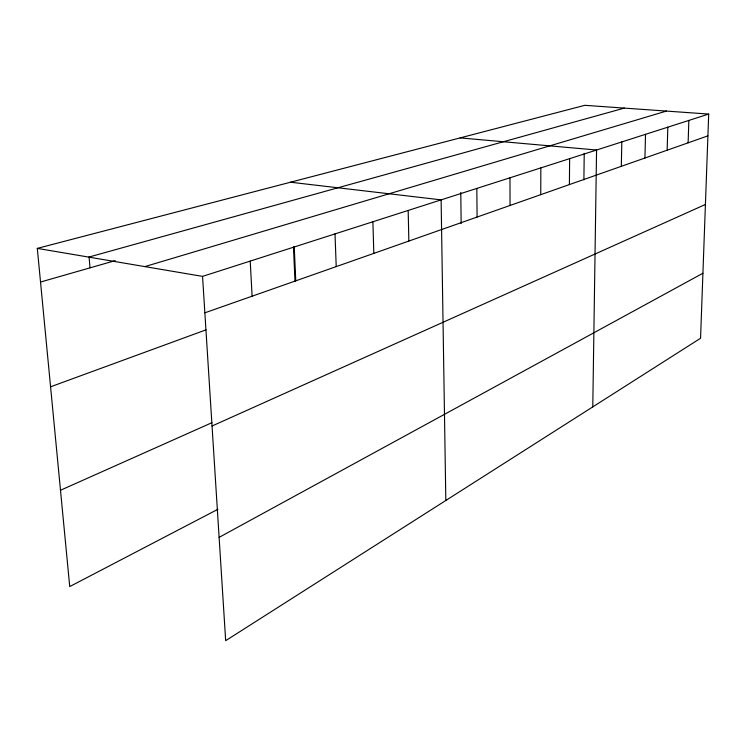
<?xml version="1.0" encoding="UTF-8"?>
<svg xmlns="http://www.w3.org/2000/svg" width="746" height="746" viewBox="0 0 746 746"><rect width="100%" height="100%" fill="white"/><g stroke="black" fill="none" stroke-linecap="round" stroke-linejoin="round"><path stroke-width="1.12" d="M540.738 194.669L540.841 167.897M569.394 184.588L569.636 158.665M583.894 179.87L584.221 153.312M592.781 406.896L596.567 150.021L460.142 137.898M621.325 166.321L621.81 141.926M644.936 158.012L645.514 134.327M667.157 150.198L667.819 127.174M688.12 142.831L688.847 120.432M708.7 114.063L700.559 338.255L225.674 640.683L202.548 276.384L708.7 114.063L584.817 105.317L37.3 248.39L69.732 586.58L217.925 509.276M219.119 537.362L702.918 273.25M212.05 426.003L705.418 204.46M60.501 490.253L211.939 422.684M50.579 386.801L206.036 329.844M204.861 312.816L707.907 135.865M144.836 266.602L666.42 111.079M40.526 282.035L115.22 260.624M88.737 257.109L624.327 108.105M290.539 182.22L441.119 199.872L445.828 500.482M37.3 248.39L202.548 276.384M89.119 257.398L90.014 267.842M250.218 261.091L252.101 296.199M294.241 246.973L295.761 280.841M293.458 246.945L294.996 281.111M335.01 233.899L336.213 266.611M372.897 221.749L373.821 253.379M408.174 210.437L408.855 241.061M460.786 192.44L461.149 223.595M476.834 188.421L477.076 217.058M509.984 177.79L510.04 205.467"/></g></svg>
